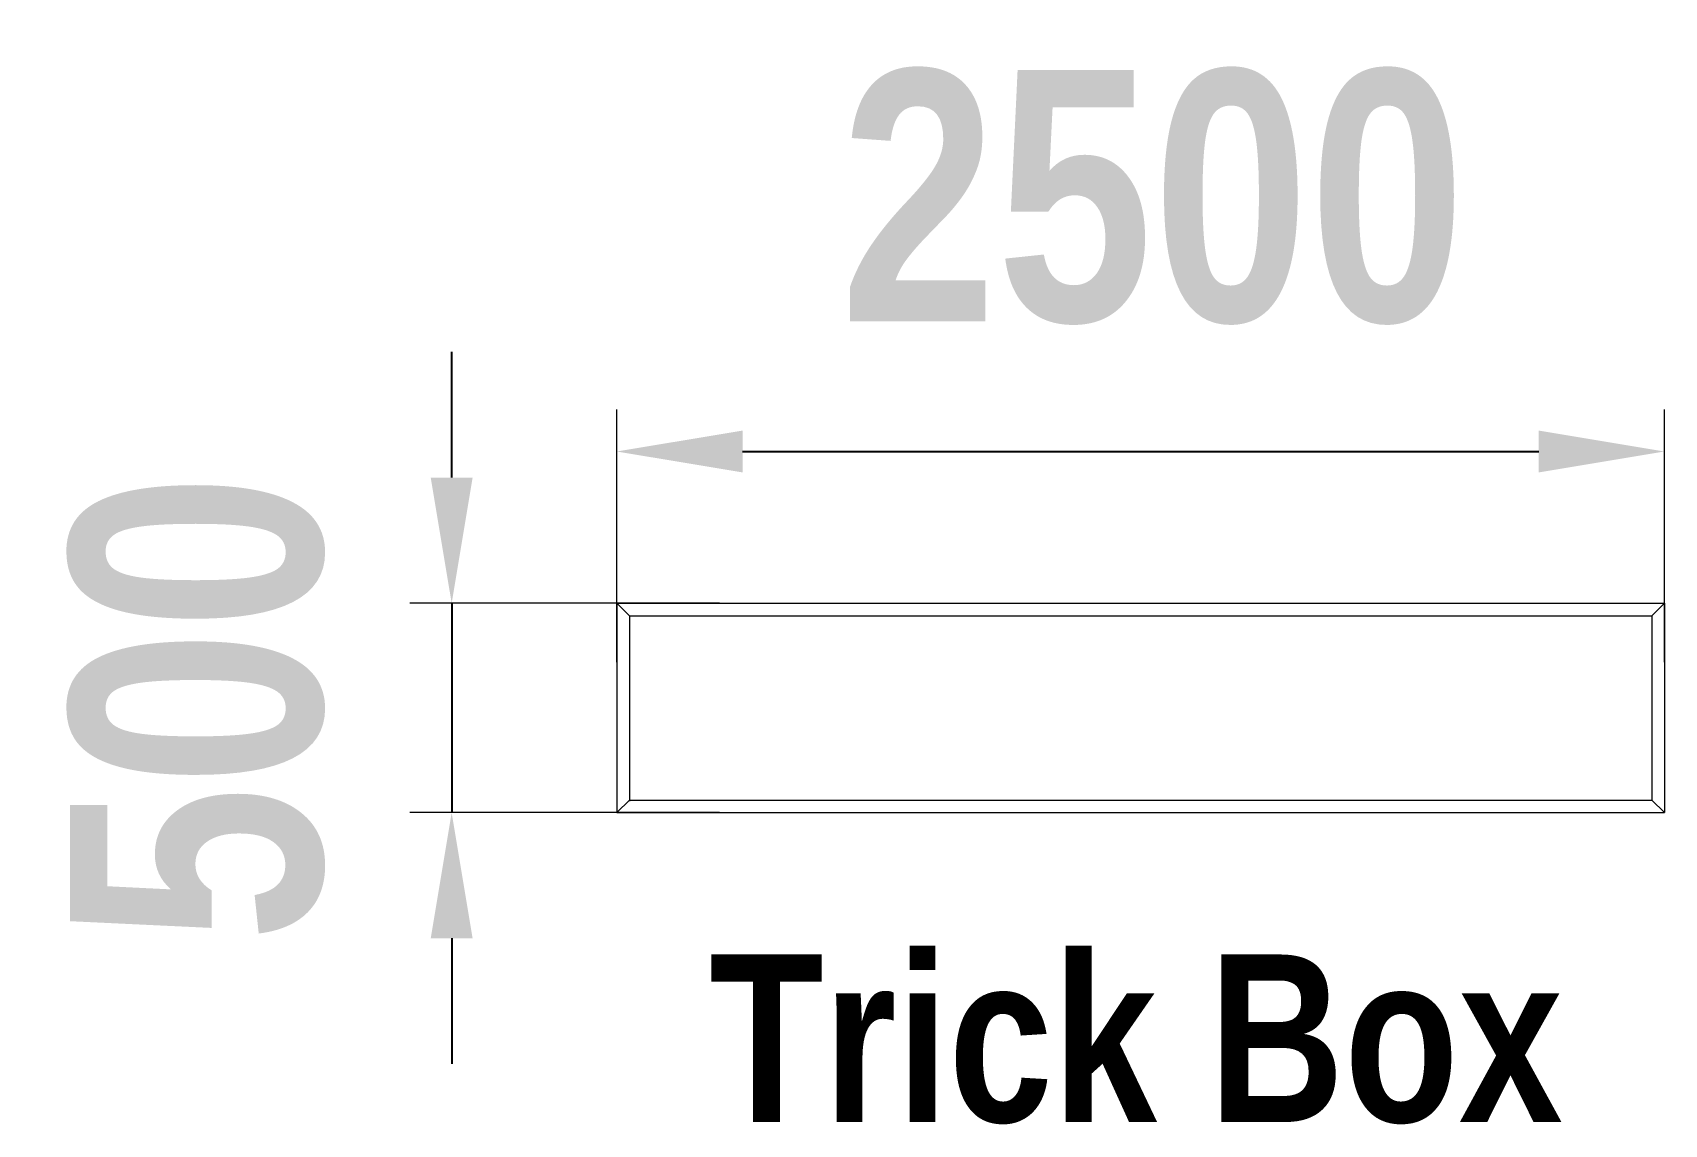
# Model space of a CAD drawing. Header units: millimetres. Extents: x 55425 to 59319, y 3459 to 6066.
import ezdxf

# ---------------------------------------------------------------- set-up
doc = ezdxf.new("R2010")
doc.units = ezdxf.units.MM
doc.layers.add('DiKom', color=7, linetype='Continuous')
doc.styles.add('style1', font='arialbd.ttf', dxfattribs={"width": 0.8})
doc.dimstyles.new('1-50', dxfattribs={"dimtxt": 600, "dimasz": 300, "dimexe": 100, "dimexo": 0, "dimgap": 300, "dimtad": 1, "dimtxsty": 'style1', "dimcen": 200, "dimclrd": 7, "dimclre": 7, "dimclrt": 7, "dimadec": 1, "dimazin": 2, "dimtfac": 1, "dimtmove": 0, "dimatfit": 2, "dimfxl": 1, "dimlwd": 25, "dimlwe": 18, "dimarcsym": 0})

# ---------------------------------------------------------------- blocks, each defined once
blk = doc.blocks.new('*D3')
at = {"layer": 'Defpoints', "color": 0, "transparency": 16777216}
for p in [(59319.1, 5065.9), (56819.1, 4563.3), (59319.1, 4563.3)]:
    blk.add_point(p, dxfattribs=at)
at = {"layer": 'DiKom', "color": 7, "lineweight": 18, "transparency": 16777216}
for p, q in [((56819.1, 4563.3), (56819.1, 5165.9)), ((59319.1, 4563.3), (59319.1, 5165.9))]:
    blk.add_line(p, q, dxfattribs=at)
at = {"layer": 'DiKom', "color": 7, "lineweight": 25, "transparency": 16777216}
blk.add_line((57119.1, 5065.9), (59019.1, 5065.9), dxfattribs=at)
at = {"layer": 'DiKom', "color": 7, "transparency": 16777216}
for points in [[(57119.1, 5115.9), (57119.1, 5015.9), (56819.1, 5065.9)], [(59019.1, 5115.9), (59019.1, 5015.9), (59319.1, 5065.9)]]:
    blk.add_solid(points, dxfattribs=at)
at = {"layer": 'DiKom', "color": 7, "transparency": 16777216, "insert": (58098.4, 5672.3), "char_height": 600, "attachment_point": 5, "style": 'style1'}
blk.add_mtext('2500', dxfattribs=at)
blk = doc.blocks.new('*D4')
at = {"layer": 'Defpoints', "color": 0, "transparency": 16777216}
for p in [(57064.1, 4703.7), (56425, 4203.7), (57064.1, 4203.7)]:
    blk.add_point(p, dxfattribs=at)
at = {"layer": 'DiKom', "color": 7, "lineweight": 25, "transparency": 16777216}
for p, q in [((56425, 5003.7), (56425, 5303.7)), ((56425, 4703.7), (56425, 4203.7)), ((56425, 3903.7), (56425, 3603.7))]:
    blk.add_line(p, q, dxfattribs=at)
at = {"layer": 'DiKom', "color": 7, "lineweight": 18, "transparency": 16777216}
for p, q in [((57064.1, 4703.7), (56325, 4703.7)), ((57064.1, 4203.7), (56325, 4203.7))]:
    blk.add_line(p, q, dxfattribs=at)
at = {"layer": 'DiKom', "color": 7, "transparency": 16777216}
for points in [[(56375, 5003.7), (56475, 5003.7), (56425, 4703.7)], [(56375, 3903.7), (56475, 3903.7), (56425, 4203.7)]]:
    blk.add_solid(points, dxfattribs=at)
at = {"layer": 'DiKom', "color": 7, "transparency": 16777216, "insert": (55818.7, 4453.7), "char_height": 600, "attachment_point": 5, "rotation": 90, "style": 'style1'}
blk.add_mtext('500', dxfattribs=at)

msp = doc.modelspace()

# ---------------------------------------------------------------- linework, layer by layer
at = {"layer": 'DiKom', "color": 7, "linetype": 'Continuous', "lineweight": 15}
for p, q in [((56819.057, 4703.671), (59319.057, 4703.671)), ((56819.057, 4703.671), (56819.057, 4203.671)), ((56819.057, 4703.671), (59319.057, 4703.671)), ((56849.057, 4673.671), (56819.057, 4703.671)), ((56849.057, 4673.671), (59289.057, 4673.671)), ((56849.057, 4673.671), (56849.057, 4231.171)), ((56849.057, 4673.671), (59289.057, 4673.671)), ((59289.057, 4673.671), (59319.057, 4703.671)), ((59289.057, 4673.671), (59289.057, 4233.671)), ((59319.057, 4703.671), (59319.057, 4203.671)), ((56849.057, 4233.671), (56819.057, 4203.671)), ((56849.057, 4233.671), (59289.057, 4233.671)), ((59289.057, 4233.671), (59319.057, 4203.671)), ((56819.057, 4203.671), (59319.057, 4203.671))]:
    msp.add_line(p, q, dxfattribs=at)

# ---------------------------------------------------------------- texts
at = {"layer": 'DiKom', "insert": (57039.7, 3865.066), "char_height": 400, "width": 5405.47657, "attachment_point": 1, "style": 'style1'}
msp.add_mtext('Trick Box', dxfattribs=at)

# ---------------------------------------------------------------- dimensions: what is measured, and where the dimension line sits
at = {"layer": 'DiKom'}
dim = msp.add_linear_dim(base=(59319.057, 5065.911), p1=(56819.057, 4563.267), p2=(59319.057, 4563.267), dimstyle='1-50', dxfattribs=at)
dim.commit()
dim.dimension.update_dxf_attribs({"geometry": '*D3', "text_midpoint": (58098.353, 5065.911), "dimtype": 160})
dim = msp.add_linear_dim(base=(56425.042, 4203.671), p1=(57064.118, 4703.671), p2=(57064.118, 4203.671), angle=90, dimstyle='1-50', dxfattribs=at)
dim.commit()
dim.dimension.update_dxf_attribs({"geometry": '*D4', "text_midpoint": (56425.042, 4453.671), "dimtype": 160})

doc.saveas('drawing.dxf')
